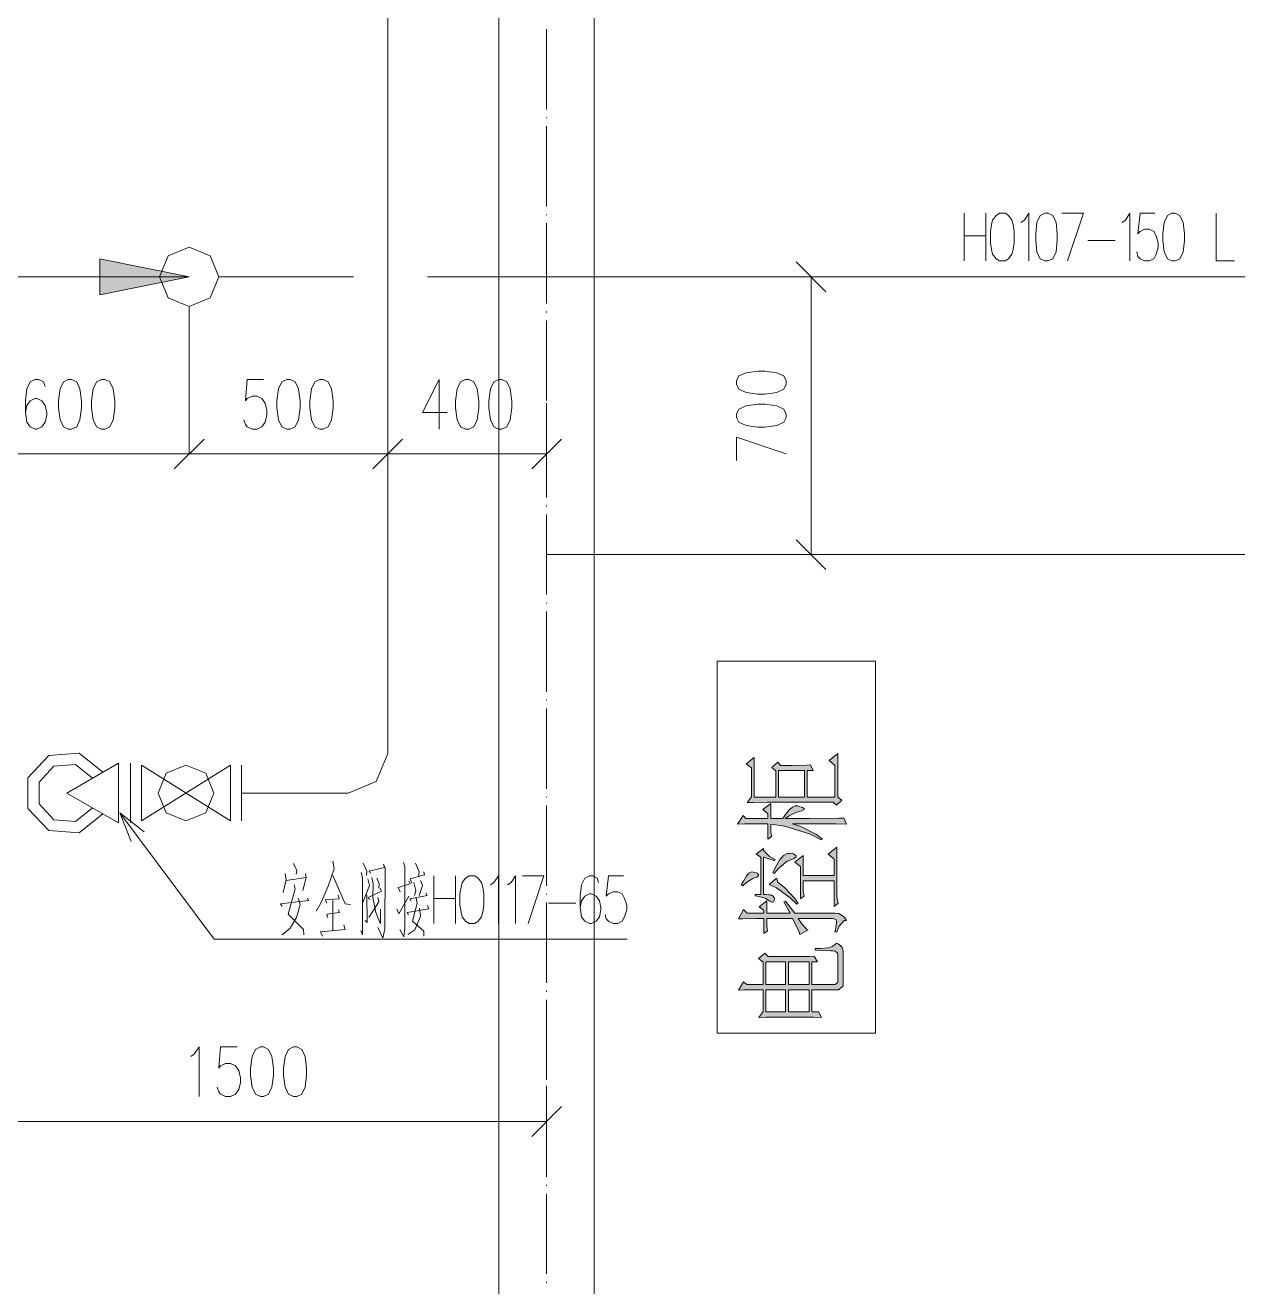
# Model space of a CAD drawing. Header units: millimetres. Extents: x 210 to 63265, y -7201 to 22496.
# Drawn here: x 27714 to 30766, y 6920 to 10098 of the extents above; entities that cross this region are included whole.
import ezdxf

# ---------------------------------------------------------------- set-up
doc = ezdxf.new("R2010")
doc.units = ezdxf.units.MM

msp = doc.modelspace()

# ---------------------------------------------------------------- hatches: boundary and pattern name
h = msp.add_hatch(color=0)
h.dxf.hatch_style = 2
h.paths.add_polyline_path([(28126.2, 9464), (27901.6, 9418.9), (27901.6, 9508.9)])
h = msp.add_hatch(color=0)
h.paths.add_polyline_path([(29615, 8233.6), (29643.4, 8233.6), (29681.2, 8234.1), (29690.5, 8234.5), (29697.5, 8220.5), (29682.4, 8220.5), (29682.4, 8153.6), (29752.2, 8153.6), (29752.2, 8233.6), (29737.2, 8245.7), (29759.2, 8263.3), (29759.2, 8153.6), (29769.7, 8146.3), (29755.8, 8133.2), (29747.6, 8140.7), (29601, 8140.7), (29581.2, 8140.7), (29546.3, 8140.2), (29531.3, 8139.7), (29541.7, 8154.7), (29541.7, 8227.1), (29529, 8237.3), (29548.6, 8253.1), (29548.6, 8153.6), (29603.4, 8153.6), (29603.4, 8219.6), (29592.8, 8228), (29608, 8242)])
h.paths.add_polyline_path([(29610.3, 8153.6), (29675.5, 8153.6), (29675.5, 8220.5), (29610.3, 8220.5)])
h = msp.add_hatch(color=0)
h.dxf.hatch_style = 2
h.paths.add_polyline_path([(29626.6, 8099.8), (29688.7, 8099.8), (29762.6, 8100.3), (29774.2, 8100.7), (29781.2, 8085.8), (29754.5, 8086.3), (29686.4, 8086.7), (29645.2, 8086.7), (29666.2, 8079.7), (29703.9, 8060.2), (29720.7, 8047.7), (29717.3, 8045.9), (29688.2, 8060.8), (29624.8, 8080.6), (29590.5, 8085.8), (29590.5, 8063.5), (29592.8, 8055.2), (29583.5, 8047.7), (29583.5, 8086.7), (29562.6, 8086.7), (29524.3, 8086.3), (29506.9, 8085.8), (29520.9, 8107.3), (29527.9, 8099.8), (29583.5, 8099.8), (29583.5, 8111.8), (29570.8, 8122.1), (29590.5, 8137.9), (29590.5, 8099.8), (29620.7, 8099.8), (29627.2, 8109.6), (29637.4, 8122.3), (29641.1, 8125.3), (29644.9, 8128.4), (29652.2, 8131.4), (29655.6, 8131.4), (29657.4, 8131.4), (29662.9, 8130), (29666.7, 8128.6), (29670.5, 8127.1), (29674.2, 8124.8), (29674.2, 8123.9), (29674.2, 8122.5), (29668.5, 8119.3), (29662.6, 8117.5), (29653.3, 8114.6), (29635.2, 8105.8)])
h = msp.add_hatch(color=0)
h.dxf.hatch_style = 2
h.paths.add_polyline_path([(29598.9, 7993.9), (29572.2, 8002.1), (29572.2, 7908.3), (29577.4, 7908.3), (29585.8, 7907.8), (29589.1, 7907.3), (29592.3, 7906.9), (29596.6, 7904.2), (29597.8, 7902.3), (29598.9, 7900.1), (29600.2, 7897.1), (29600.2, 7896.2), (29600.2, 7895.3), (29599.3, 7893), (29598.4, 7891.5), (29597.5, 7890.1), (29596, 7888.7), (29595.5, 7888.7), (29593.7, 7888.7), (29587.8, 7891.5), (29583.9, 7894.4), (29578, 7898), (29561.7, 7903.2), (29551.3, 7904.6), (29551.3, 7908.3), (29565.3, 7908.3), (29565.3, 8002.1), (29553.6, 8009.6), (29572.2, 8024.5), (29572.2, 8018.9), (29586.7, 8005), (29601.2, 7996.5)])
h = msp.add_hatch(color=0)
h.dxf.hatch_style = 2
h.paths.add_polyline_path([(29598.9, 7961.3), (29595.5, 7963.1), (29602.3, 7977), (29613.7, 7996.2), (29618, 8001.2), (29622.3, 8006.4), (29631.5, 8011.8), (29636.1, 8011.9), (29640.8, 8012.1), (29647.7, 8010.7), (29649.9, 8009.1), (29652.2, 8007.5), (29654.5, 8005.5), (29654.5, 8005), (29654.5, 8003.2), (29647.7, 7998.5), (29640.8, 7995.6), (29632, 7991.9), (29611.1, 7974.7)])
h = msp.add_hatch(color=0)
h.dxf.hatch_style = 2
h.paths.add_polyline_path([(29665.1, 7897.1), (29665.1, 7978.8), (29651.1, 7990.1), (29672.1, 8006.7), (29672.1, 7955.8), (29749.9, 7955.8), (29749.9, 7997.4), (29734.9, 8009.6), (29756.9, 8027.3), (29756.9, 7909.2), (29756.9, 7903.2), (29758.7, 7892.1), (29760.4, 7886.9), (29749.9, 7878.5), (29749.9, 7942.7), (29672.1, 7942.7), (29672.1, 7914.8), (29674.4, 7904.6)])
h = msp.add_hatch(color=0)
h.dxf.hatch_style = 2
h.paths.add_polyline_path([(29519.8, 7930.5), (29516.4, 7932.5), (29521.6, 7942.2), (29529.7, 7955.4), (29532.7, 7959), (29535.6, 7962.4), (29542.5, 7965.2), (29546.7, 7964.5), (29550.8, 7963.8), (29556, 7962), (29557, 7960.8), (29558.3, 7959.7), (29559.4, 7957.5), (29559.4, 7956.7), (29559.4, 7955.2), (29555.4, 7952.4), (29551.3, 7951.1), (29545.4, 7948.8), (29529.7, 7938.4)])
h = msp.add_hatch(color=0)
h.dxf.hatch_style = 2
h.paths.add_polyline_path([(29608.2, 7939.8), (29625.6, 7925.5), (29651.1, 7898.5), (29659.2, 7886), (29655.8, 7884), (29639.5, 7900.3), (29604.6, 7925), (29586.2, 7933.4), (29604.6, 7949.1)])
h = msp.add_hatch(color=0)
h.dxf.hatch_style = 2
h.paths.add_polyline_path([(29627.9, 7891.5), (29651.1, 7860.9), (29752.2, 7860.9), (29761.5, 7860.4), (29776, 7851.6), (29781.2, 7843.2), (29774.9, 7843.2), (29762.6, 7828.7), (29756.9, 7814.4), (29752.2, 7814.4), (29754.5, 7824.6), (29756.3, 7838), (29755.6, 7841.3), (29755.1, 7844.7), (29746.5, 7847.9), (29738.3, 7847.9), (29659.4, 7847.9), (29668.7, 7834.8), (29681.4, 7820.5), (29684.8, 7819.1), (29664, 7807.8), (29662.2, 7813.5), (29652.9, 7833.4), (29645.4, 7847.9), (29580.3, 7847.9), (29580.3, 7828.4), (29582.6, 7817.1), (29573.3, 7809.8), (29573.3, 7847.9), (29552.4, 7847.9), (29520.4, 7847.3), (29509.5, 7847), (29522.2, 7870.2), (29531.5, 7860.9), (29573.3, 7860.9), (29573.3, 7868.3), (29561.7, 7877.6), (29580.3, 7892.4), (29580.3, 7860.9), (29639.5, 7860.9), (29623.2, 7889.7)])
h = msp.add_hatch(color=0)
h.paths.add_polyline_path([(29571, 7668.5), (29554.2, 7668.5), (29523.4, 7667.9), (29509.5, 7667.6), (29522.2, 7688.8), (29530.4, 7681.5), (29571, 7681.5), (29571, 7738.2), (29559.4, 7747.5), (29575.6, 7760.4), (29583.9, 7752.2), (29630.2, 7752.2), (29688.3, 7752.5), (29700, 7753.1), (29708, 7739.1), (29694.1, 7739.1), (29694.1, 7681.5), (29746.5, 7681.5), (29752.7, 7681.5), (29759.2, 7687.1), (29759.2, 7692.6), (29759.2, 7756.8), (29758.7, 7760.9), (29752.6, 7765.6), (29747, 7766.1), (29741.5, 7766.5), (29719.1, 7767.4), (29702.3, 7767.9), (29702.3, 7772.6), (29716.8, 7772.6), (29735.9, 7774.2), (29740.6, 7775.8), (29745.2, 7777.4), (29752.7, 7782.4), (29755.8, 7785.6), (29760.4, 7783.7), (29767.1, 7779), (29769, 7776.3), (29771.2, 7773.5), (29773.1, 7765.6), (29773.1, 7760.4), (29773.1, 7688), (29773.1, 7678.3), (29761.5, 7668.5), (29749.9, 7668.5), (29694.1, 7668.5), (29694.1, 7612.6), (29710.4, 7612.6), (29718.4, 7598.7), (29698.7, 7599.2), (29658.1, 7599.8), (29637.2, 7599.8), (29616.3, 7599.8), (29578, 7599.2), (29560.6, 7598.7), (29571, 7613.5)])
h.paths.add_polyline_path([(29634.9, 7681.5), (29687.1, 7681.5), (29687.1, 7739.1), (29634.9, 7739.1)])
h.paths.add_polyline_path([(29634.9, 7612.6), (29687.1, 7612.6), (29687.1, 7668.5), (29634.9, 7668.5)])
h.paths.add_polyline_path([(29578, 7681.5), (29627.9, 7681.5), (29627.9, 7739.1), (29578, 7739.1)])
h.paths.add_polyline_path([(29578, 7612.6), (29627.9, 7612.6), (29627.9, 7668.5), (29578, 7668.5)])

# ---------------------------------------------------------------- linework, layer by layer
at = {"color": 0, "lineweight": 0}
for points in [[(28906.2, 3884.9), (28906.2, 13883.9)], [(28906.2, 3645), (28906.2, 13644)], [(29146.3, 3884.9), (29146.3, 13644)], [(29146.3, 3884.9), (29146.3, 13644)], [(28626.3, 13255.1), (28626.3, 8263.8)], [(29026.3, 10087.5), (29026.3, 9885.5)], [(29026.3, 9885.5), (29026.3, 10087.5)], [(29026.3, 9865.3), (29026.3, 9863.3)], [(29026.3, 9863.3), (29026.3, 9865.3)], [(29026.3, 9843.1), (29026.3, 9641.1)], [(29026.3, 9641.1), (29026.3, 9843.1)], [(29026.3, 9620.9), (29026.3, 9618.9)], [(29026.3, 9618.9), (29026.3, 9620.9)], [(29026.3, 9598.7), (29026.3, 9396.7)], [(29026.3, 9396.7), (29026.3, 9598.7)], [(30077.6, 9503.9), (30077.6, 9623.9)], [(30131.8, 9623.9), (30131.8, 9503.9)], [(30220.4, 9601), (30229, 9606.8), (30240.4, 9623.9), (30240.4, 9503.9)], [(30323.2, 9623.9), (30377.6, 9623.9), (30337.6, 9503.9)], [(30474.8, 9601), (30483.3, 9606.8), (30494.8, 9623.9), (30494.8, 9503.9)], [(30557.6, 9623.9), (30520.4, 9623.9), (30514.7, 9572.6), (30520.4, 9578.1), (30531.8, 9583.9), (30543.3, 9583.9), (30554.7, 9578.1), (30560.5, 9566.9), (30566.2, 9549.7), (30566.2, 9538.2), (30560.5, 9521.1), (30554.7, 9509.6), (30543.3, 9503.9), (30531.8, 9503.9), (30520.4, 9509.6), (30514.7, 9515.3), (30511.8, 9526.8)], [(30711.8, 9623.9), (30711.8, 9503.9), (30757.6, 9503.9)], [(30077.6, 9566.9), (30131.8, 9566.9)], [(30389.1, 9555.4), (30457.6, 9555.4)], [(29729.3, 9426.4), (29654.4, 9501.4)], [(27526.4, 9464), (28126.2, 9464)], [(28539.7, 9464), (28201.4, 9464)], [(33375.9, 9464), (28726.3, 9464)], [(29718.9, 9464), (29690.9, 9464)], [(29691.9, 9464), (29691.9, 8764.5)], [(28126.2, 9387.3), (28126.2, 9016.8)], [(28126.2, 9387.3), (28126.2, 9016.8)], [(29026.3, 9376.5), (29026.3, 9374.4)], [(29026.3, 9374.4), (29026.3, 9376.5)], [(29026.3, 9354.2), (29026.3, 9152.2)], [(29026.3, 9152.2), (29026.3, 9354.2)], [(27763.8, 9187.4), (27759.7, 9199.2), (27747.2, 9205.3), (27738.8, 9205.3), (27726.4, 9199.2), (27718, 9181.5), (27713.9, 9151.7), (27713.9, 9122), (27718, 9098.2), (27726.4, 9086.2), (27738.8, 9080.3), (27743.1, 9080.3), (27755.6, 9086.2), (27763.8, 9098.2), (27767.9, 9116.1), (27767.9, 9122), (27763.8, 9139.9), (27755.6, 9151.7), (27743.1, 9157.7), (27738.8, 9157.7), (27726.4, 9151.7), (27718, 9139.9), (27713.9, 9122)], [(28313.7, 9205.3), (28272, 9205.3), (28267.9, 9151.7), (28272, 9157.7), (28284.6, 9163.6), (28297.1, 9163.6), (28309.6, 9157.7), (28318, 9145.8), (28322.1, 9127.9), (28322.1, 9116.1), (28318, 9098.2), (28309.6, 9086.2), (28297.1, 9080.3), (28284.6, 9080.3), (28272, 9086.2), (28267.9, 9092.3), (28263.8, 9104.1)], [(28755.4, 9205.3), (28713.7, 9122), (28776.2, 9122)], [(28755.4, 9205.3), (28755.4, 9080.3)], [(28626.3, 9145.8), (28626.3, 9016.8)], [(28626.3, 9145.8), (28626.3, 9016.8)], [(29026.3, 9145.8), (29026.3, 9016.8)], [(29026.3, 9132), (29026.3, 9130)], [(29026.3, 9130), (29026.3, 9132)], [(29026.3, 9109.8), (29026.3, 8907.8)], [(29026.3, 8907.8), (29026.3, 9109.8)], [(28088.9, 8980.3), (28163.8, 9055.2)], [(28163.8, 9055.2), (28088.9, 8980.3)], [(28588.7, 8980.3), (28663.8, 9055.2)], [(28663.8, 9055.2), (28588.7, 8980.3)], [(28988.7, 8980.3), (29063.7, 9055.2)], [(29504.4, 9001.7), (29504.4, 9060.1), (29629.3, 9018.4)], [(27526.4, 9017.8), (28126.2, 9017.8)], [(28126.2, 9017.8), (28626.3, 9017.8)], [(28626.3, 9017.8), (29026.3, 9017.8)], [(29026.3, 8887.6), (29026.3, 8885.6)], [(29026.3, 8885.6), (29026.3, 8887.6)], [(29026.3, 8865.4), (29026.3, 8663.5)], [(29026.3, 8663.5), (29026.3, 8865.4)], [(29654.4, 8801.9), (29729.3, 8727)], [(33026, 8764.5), (29026.3, 8764.5)], [(29718.9, 8764.5), (29690.9, 8764.5)], [(29026.3, 8643.2), (29026.3, 8641.3)], [(29026.3, 8641.3), (29026.3, 8643.2)], [(29026.3, 8621.1), (29026.3, 8419.1)], [(29026.3, 8419.1), (29026.3, 8621.1)], [(29026.3, 8398.9), (29026.3, 8396.9)], [(29026.3, 8396.9), (29026.3, 8398.9)], [(29026.3, 8376.7), (29026.3, 8174.7)], [(29026.3, 8174.7), (29026.3, 8376.7)], [(27909.3, 8216.2), (27849.3, 8264.2), (27772.8, 8258.3), (27720.5, 8202.1), (27720.5, 8125.3), (27772.8, 8069.2), (27849.3, 8063.5), (27909.3, 8111.2)], [(28526.3, 8163.8), (28596.9, 8193), (28626.3, 8263.8)], [(27883.3, 8201.2), (27840.4, 8235.4), (27785.8, 8231.3), (27748.6, 8191.2), (27748.6, 8136.4), (27785.8, 8096.2), (27840.4, 8092.1), (27883.3, 8126.2)], [(27818.4, 8163.8), (27948.3, 8238.8)], [(27948.3, 8238.8), (27948.3, 8088.9)], [(27978.3, 8238.8), (27978.3, 8088.9)], [(27978.3, 8234.1), (27978.3, 8093.5)], [(28006.4, 8093.5), (28230, 8234.1)], [(28230, 8093.5), (28006.4, 8234.1)], [(28006.4, 8234.1), (28006.4, 8093.5)], [(28230, 8234.1), (28230, 8093.5)], [(28258.3, 8234.1), (28258.3, 8093.5)], [(27818.4, 8163.8), (27948.3, 8088.9)], [(28258.3, 8163.8), (28526.3, 8163.8)], [(29026.3, 8154.5), (29026.3, 8152.5)], [(29026.3, 8152.5), (29026.3, 8154.5)], [(27980.5, 8042.2), (27951.6, 8114.3)], [(27951.6, 8114.3), (28012.7, 8066.1)], [(27951.6, 8114.3), (27996.6, 8054.1)], [(29026.3, 8132.3), (29026.3, 7930.4)], [(29026.3, 7930.4), (29026.3, 8132.3)], [(27996.6, 8054.1), (28189.6, 7795.5)], [(28397.1, 7968.6), (28389.2, 7986)], [(28491.5, 7973.3), (28487.6, 7992.3)], [(28573.3, 7967), (28564.7, 7987.4)], [(28582.8, 7960.8), (28579.7, 7967), (28618.2, 7976.5), (28615.2, 7984.4), (28619.8, 7974.9), (28619.1, 7822.1), (28614.3, 7798.5), (28601.7, 7825.3)], [(28669.4, 7978.1), (28669.4, 7823.7), (28667, 7801.7), (28656.8, 7820.5)], [(28669.4, 7978.1), (28666.3, 7989)], [(28705.7, 7965.4), (28696.2, 7987.4)], [(28370.3, 7945), (28363.1, 7913.5)], [(28370.3, 7945), (28367.9, 7960.8)], [(28420.7, 7951.3), (28370.3, 7943.4)], [(28397.1, 7968.6), (28395.5, 7959.2)], [(28420.7, 7951.3), (28419.1, 7960.8), (28420.7, 7951.3), (28412.8, 7918.2)], [(28491.5, 7973.3), (28476.5, 7929.3), (28458.5, 7888.3), (28445.8, 7866.3)], [(28519.1, 7885.1), (28487.6, 7955.9)], [(28563.1, 7951.3), (28562.4, 7806.4), (28558.5, 7817.5)], [(28563.1, 7951.3), (28559.2, 7963.8)], [(28573.3, 7967), (28572.6, 7955.9)], [(28580.5, 7930.9), (28576.5, 7948.1)], [(28589.9, 7935.5), (28586, 7951.3)], [(28598.5, 7949.7), (28605, 7935.5), (28604.1, 7924.5)], [(28686.7, 7937.2), (28682.8, 7948.1), (28719.1, 7957.5), (28717.5, 7965.4)], [(28705.7, 7965.4), (28703.4, 7952.9)], [(28713.6, 7930.9), (28708.7, 7943.4)], [(28742.4, 7835.4), (28742.4, 7955.4)], [(28796.7, 7955.4), (28796.7, 7835.4)], [(28885.3, 7932.5), (28893.7, 7938.2), (28905.2, 7955.4), (28905.2, 7835.4)], [(28928, 7932.5), (28936.6, 7938.2), (28948.1, 7955.4), (28948.1, 7835.4)], [(28965.3, 7955.4), (29019.5, 7955.4), (28979.6, 7835.4)], [(29110.9, 7875.4), (29113.7, 7892.4), (29122.3, 7903.9), (29133.8, 7909.6), (29139.5, 7909.6), (29151, 7903.9), (29159.5, 7892.4), (29162.4, 7875.4), (29162.4, 7869.7), (29159.5, 7852.5), (29151, 7841.1), (29139.5, 7835.4), (29133.8, 7835.4), (29122.3, 7841.1), (29113.7, 7852.5), (29110.9, 7875.4), (29110.9, 7903.9), (29113.7, 7932.5), (29122.3, 7949.7), (29133.8, 7955.4), (29142.4, 7955.4), (29153.8, 7949.7), (29156.7, 7938.2)], [(29219.5, 7955.4), (29182.3, 7955.4), (29176.5, 7903.9), (29182.3, 7909.6), (29193.7, 7915.3), (29205.2, 7915.3), (29216.6, 7909.6), (29222.3, 7898.2), (29228.1, 7881.2), (29228.1, 7869.7), (29222.3, 7852.5), (29216.6, 7841.1), (29205.2, 7835.4), (29193.7, 7835.4), (29182.3, 7841.1), (29176.5, 7846.8), (29173.8, 7858.3)], [(28393.2, 7922.8), (28375.8, 7858.4), (28414.3, 7820.5), (28415.2, 7806.4)], [(28393.2, 7922.8), (28390.7, 7932.3)], [(28580.5, 7930.9), (28563.1, 7886.7)], [(28580.5, 7894.6), (28577.2, 7900.8), (28610.3, 7916.6), (28607.3, 7924.5)], [(28589.9, 7935.5), (28589, 7900.8), (28596.2, 7863.1), (28608, 7834.8), (28608, 7871)], [(28652.9, 7926.1), (28682.8, 7935.5), (28679.7, 7941.8)], [(28652.9, 7926.1), (28657.6, 7915)], [(28685.1, 7891.4), (28682.1, 7897.8), (28725.4, 7905.7), (28722.1, 7911.9)], [(28696.9, 7918.2), (28692.3, 7938.8)], [(28696.9, 7918.2), (28693.9, 7905.7)], [(28713.6, 7930.9), (28705.7, 7905.7)], [(28360.1, 7878.8), (28356.1, 7885.1), (28427, 7893), (28424.6, 7899.2)], [(28401, 7899.2), (28405.7, 7883.5), (28396.2, 7850.6), (28380.5, 7823.7), (28360.8, 7806.4)], [(28472.6, 7886.7), (28469.5, 7894.6), (28504.1, 7897.8), (28501.7, 7907.1)], [(28488.3, 7893), (28488.3, 7817.5)], [(28519.1, 7885.1), (28532.5, 7883.5)], [(28574.2, 7837.9), (28573.3, 7907.1)], [(28601.7, 7900.8), (28603.4, 7889.9), (28578.8, 7850.6)], [(28654.5, 7859.9), (28679.7, 7904.1)], [(28674.9, 7863.1), (28729.3, 7872.6), (28726.1, 7880.4)], [(28700.1, 7886.7), (28688.3, 7841.1), (28717.5, 7815.9), (28717.5, 7803.3)], [(28700.1, 7886.7), (28697.8, 7899.2)], [(28742.4, 7898.2), (28796.7, 7898.2)], [(29026.3, 7910.1), (29026.3, 7908)], [(29026.3, 7908), (29026.3, 7910.1)], [(29026.3, 7887.8), (29026.3, 7685.8)], [(29026.3, 7685.8), (29026.3, 7887.8)], [(29030.9, 7886.9), (29099.4, 7886.9)], [(28474.9, 7850.6), (28472.6, 7858.4), (28505, 7863.1), (28502.5, 7869.4)], [(28654.5, 7859.9), (28649, 7871)], [(28674.9, 7863.1), (28678.9, 7856.8)], [(28706.4, 7874.2), (28708.7, 7853.6), (28694.6, 7819.1), (28676.5, 7808)], [(28456.8, 7814.3), (28519.1, 7820.5), (28515.9, 7831.6)], [(28574.2, 7837.9), (28569.4, 7842.7)], [(28189.6, 7795.5), (29229.3, 7795.5)], [(28456.8, 7814.3), (28461.7, 7803.3)], [(29026.3, 7665.6), (29026.3, 7663.6)], [(29026.3, 7663.6), (29026.3, 7665.6)], [(29026.3, 7643.4), (29026.3, 7441.4)], [(29026.3, 7441.4), (29026.3, 7643.4)], [(28130.5, 7500.3), (28138.8, 7506.4), (28151.3, 7524.3), (28151.3, 7399.2)], [(28247.2, 7524.3), (28205.5, 7524.3), (28201.4, 7470.6), (28205.5, 7476.5), (28218, 7482.6), (28230.5, 7482.6), (28242.9, 7476.5), (28251.3, 7464.7), (28255.4, 7446.8), (28255.4, 7435), (28251.3, 7417.1), (28242.9, 7405.1), (28230.5, 7399.2), (28218, 7399.2), (28205.5, 7405.1), (28201.4, 7411), (28197.1, 7423)], [(29026.3, 7426.2), (29026.3, 7335.7)], [(29026.3, 7421.2), (29026.3, 7419.3)], [(29026.3, 7419.3), (29026.3, 7421.2)], [(28988.7, 7299.2), (29063.7, 7374.2)], [(29026.3, 7399), (29026.3, 7197.1)], [(29026.3, 7197.1), (29026.3, 7399)], [(29026.3, 7336.8), (27526.4, 7336.8)], [(29026.3, 7176.9), (29026.3, 7174.9)], [(29026.3, 7174.9), (29026.3, 7176.9)], [(29026.3, 7154.7), (29026.3, 6952.7)], [(29026.3, 6952.7), (29026.3, 7154.7)], [(29026.3, 6932.5), (29026.3, 6930.5)], [(29026.3, 6930.5), (29026.3, 6932.5)]]:
    msp.add_lwpolyline(points, dxfattribs=at)
for points in [[(30143.3, 9549.7), (30143.3, 9578.1), (30146.1, 9595.3), (30149, 9606.8), (30157.6, 9618.2), (30166.2, 9623.9), (30180.5, 9623.9), (30189.1, 9618.2), (30197.7, 9606.8), (30200.5, 9595.3), (30203.4, 9578.1), (30203.4, 9549.7), (30200.5, 9532.5), (30197.7, 9521.1), (30189.1, 9509.6), (30180.5, 9503.9), (30166.2, 9503.9), (30157.6, 9509.6), (30149, 9521.1), (30146.1, 9532.5)], [(30257.6, 9555.4), (30257.6, 9572.6), (30260.4, 9601), (30269, 9618.2), (30280.5, 9623.9), (30289.1, 9623.9), (30300.5, 9618.2), (30309.1, 9601), (30311.8, 9572.6), (30311.8, 9555.4), (30309.1, 9526.8), (30300.5, 9509.6), (30289.1, 9503.9), (30280.5, 9503.9), (30269, 9509.6), (30260.4, 9526.8)], [(30577.6, 9555.4), (30577.6, 9572.6), (30580.5, 9601), (30589.1, 9618.2), (30600.3, 9623.9), (30608.9, 9623.9), (30620.4, 9618.2), (30629, 9601), (30631.8, 9572.6), (30631.8, 9555.4), (30629, 9526.8), (30620.4, 9509.6), (30608.9, 9503.9), (30600.3, 9503.9), (30589.1, 9509.6), (30580.5, 9526.8)], [(28051.3, 9464), (28073.3, 9517), (28126.2, 9539), (28179.4, 9517), (28201.4, 9464), (28179.4, 9410.9), (28126.2, 9388.9), (28073.3, 9410.9)], [(28126.2, 9464), (27901.6, 9418.9), (27901.6, 9508.9)], [(29504.4, 9193.3), (29510.3, 9180.8), (29528.2, 9172.6), (29557.9, 9168.3), (29575.8, 9168.3), (29605.5, 9172.6), (29623.4, 9180.8), (29629.3, 9193.3), (29629.3, 9201.7), (29623.4, 9214.3), (29605.5, 9222.5), (29575.8, 9226.6), (29557.9, 9226.6), (29528.2, 9222.5), (29510.3, 9214.3), (29504.4, 9201.7)], [(27822.1, 9205.3), (27809.6, 9199.2), (27801.4, 9181.5), (27797.1, 9151.7), (27797.1, 9133.9), (27801.4, 9104.1), (27809.6, 9086.2), (27822.1, 9080.3), (27830.5, 9080.3), (27843.1, 9086.2), (27851.3, 9104.1), (27855.6, 9133.9), (27855.6, 9151.7), (27851.3, 9181.5), (27843.1, 9199.2), (27830.5, 9205.3)], [(27905.5, 9205.3), (27893, 9199.2), (27884.7, 9181.5), (27880.4, 9151.7), (27880.4, 9133.9), (27884.7, 9104.1), (27893, 9086.2), (27905.5, 9080.3), (27913.9, 9080.3), (27926.2, 9086.2), (27934.7, 9104.1), (27938.8, 9133.9), (27938.8, 9151.7), (27934.7, 9181.5), (27926.2, 9199.2), (27913.9, 9205.3)], [(28372, 9205.3), (28359.7, 9199.2), (28351.3, 9181.5), (28347.2, 9151.7), (28347.2, 9133.9), (28351.3, 9104.1), (28359.7, 9086.2), (28372, 9080.3), (28380.5, 9080.3), (28393, 9086.2), (28401.2, 9104.1), (28405.5, 9133.9), (28405.5, 9151.7), (28401.2, 9181.5), (28393, 9199.2), (28380.5, 9205.3)], [(28455.4, 9205.3), (28442.9, 9199.2), (28434.7, 9181.5), (28430.4, 9151.7), (28430.4, 9133.9), (28434.7, 9104.1), (28442.9, 9086.2), (28455.4, 9080.3), (28463.8, 9080.3), (28476.3, 9086.2), (28484.6, 9104.1), (28488.7, 9133.9), (28488.7, 9151.7), (28484.6, 9181.5), (28476.3, 9199.2), (28463.8, 9205.3)], [(28822.1, 9205.3), (28809.6, 9199.2), (28801.2, 9181.5), (28797.1, 9151.7), (28797.1, 9133.9), (28801.2, 9104.1), (28809.6, 9086.2), (28822.1, 9080.3), (28830.4, 9080.3), (28842.9, 9086.2), (28851.3, 9104.1), (28855.4, 9133.9), (28855.4, 9151.7), (28851.3, 9181.5), (28842.9, 9199.2), (28830.4, 9205.3)], [(28905.3, 9205.3), (28893, 9199.2), (28884.6, 9181.5), (28880.5, 9151.7), (28880.5, 9133.9), (28884.6, 9104.1), (28893, 9086.2), (28905.3, 9080.3), (28913.7, 9080.3), (28926.3, 9086.2), (28934.5, 9104.1), (28938.8, 9133.9), (28938.8, 9151.7), (28934.5, 9181.5), (28926.3, 9199.2), (28913.7, 9205.3)], [(29504.4, 9110), (29510.3, 9097.5), (29528.2, 9089.2), (29557.9, 9085.1), (29575.8, 9085.1), (29605.5, 9089.2), (29623.4, 9097.5), (29629.3, 9110), (29629.3, 9118.4), (29623.4, 9130.9), (29605.5, 9139.1), (29575.8, 9143.4), (29557.9, 9143.4), (29528.2, 9139.1), (29510.3, 9130.9), (29504.4, 9118.4)], [(29854.5, 7559.3), (29455.6, 7559.3), (29455.6, 8495.7), (29854.5, 8495.7)], [(29615, 8233.6), (29643.4, 8233.6), (29681.2, 8234.1), (29690.5, 8234.5), (29697.5, 8220.5), (29682.4, 8220.5), (29682.4, 8153.6), (29752.2, 8153.6), (29752.2, 8233.6), (29737.2, 8245.7), (29759.2, 8263.3), (29759.2, 8153.6), (29769.7, 8146.3), (29755.8, 8133.2), (29747.6, 8140.7), (29601, 8140.7), (29581.2, 8140.7), (29546.3, 8140.2), (29531.3, 8139.7), (29541.7, 8154.7), (29541.7, 8227.1), (29529, 8237.3), (29548.6, 8253.1), (29548.6, 8153.6), (29603.4, 8153.6), (29603.4, 8219.6), (29592.8, 8228), (29608, 8242)], [(28047.9, 8163.8), (28068.5, 8213.5), (28118.2, 8234.1), (28167.9, 8213.5), (28188.5, 8163.8), (28167.9, 8114.1), (28118.2, 8093.5), (28068.5, 8114.1)], [(29610.3, 8153.6), (29675.5, 8153.6), (29675.5, 8220.5), (29610.3, 8220.5)], [(29626.6, 8099.8), (29688.7, 8099.8), (29762.6, 8100.3), (29774.2, 8100.7), (29781.2, 8085.8), (29754.5, 8086.3), (29686.4, 8086.7), (29645.2, 8086.7), (29666.2, 8079.7), (29703.9, 8060.2), (29720.7, 8047.7), (29717.3, 8045.9), (29688.2, 8060.8), (29624.8, 8080.6), (29590.5, 8085.8), (29590.5, 8063.5), (29592.8, 8055.2), (29583.5, 8047.7), (29583.5, 8086.7), (29562.6, 8086.7), (29524.3, 8086.3), (29506.9, 8085.8), (29520.9, 8107.3), (29527.9, 8099.8), (29583.5, 8099.8), (29583.5, 8111.8), (29570.8, 8122.1), (29590.5, 8137.9), (29590.5, 8099.8), (29620.7, 8099.8), (29627.2, 8109.6), (29637.4, 8122.3), (29641.1, 8125.3), (29644.9, 8128.4), (29652.2, 8131.4), (29655.6, 8131.4), (29657.4, 8131.4), (29662.9, 8130), (29666.7, 8128.6), (29670.5, 8127.1), (29674.2, 8124.8), (29674.2, 8123.9), (29674.2, 8122.5), (29668.5, 8119.3), (29662.6, 8117.5), (29653.3, 8114.6), (29635.2, 8105.8)], [(29598.9, 7993.9), (29572.2, 8002.1), (29572.2, 7908.3), (29577.4, 7908.3), (29585.8, 7907.8), (29589.1, 7907.3), (29592.3, 7906.9), (29596.6, 7904.2), (29597.8, 7902.3), (29598.9, 7900.1), (29600.2, 7897.1), (29600.2, 7896.2), (29600.2, 7895.3), (29599.3, 7893), (29598.4, 7891.5), (29597.5, 7890.1), (29596, 7888.7), (29595.5, 7888.7), (29593.7, 7888.7), (29587.8, 7891.5), (29583.9, 7894.4), (29578, 7898), (29561.7, 7903.2), (29551.3, 7904.6), (29551.3, 7908.3), (29565.3, 7908.3), (29565.3, 8002.1), (29553.6, 8009.6), (29572.2, 8024.5), (29572.2, 8018.9), (29586.7, 8005), (29601.2, 7996.5)], [(29598.9, 7961.3), (29595.5, 7963.1), (29602.3, 7977), (29613.7, 7996.2), (29618, 8001.2), (29622.3, 8006.4), (29631.5, 8011.8), (29636.1, 8011.9), (29640.8, 8012.1), (29647.7, 8010.7), (29649.9, 8009.1), (29652.2, 8007.5), (29654.5, 8005.5), (29654.5, 8005), (29654.5, 8003.2), (29647.7, 7998.5), (29640.8, 7995.6), (29632, 7991.9), (29611.1, 7974.7)], [(29665.1, 7897.1), (29665.1, 7978.8), (29651.1, 7990.1), (29672.1, 8006.7), (29672.1, 7955.8), (29749.9, 7955.8), (29749.9, 7997.4), (29734.9, 8009.6), (29756.9, 8027.3), (29756.9, 7909.2), (29756.9, 7903.2), (29758.7, 7892.1), (29760.4, 7886.9), (29749.9, 7878.5), (29749.9, 7942.7), (29672.1, 7942.7), (29672.1, 7914.8), (29674.4, 7904.6)], [(28808, 7881.2), (28808, 7909.6), (28810.9, 7926.8), (28813.7, 7938.2), (28822.3, 7949.7), (28830.9, 7955.4), (28845.2, 7955.4), (28853.8, 7949.7), (28862.4, 7938.2), (28865.3, 7926.8), (28868.1, 7909.6), (28868.1, 7881.2), (28865.3, 7864), (28862.4, 7852.5), (28853.8, 7841.1), (28845.2, 7835.4), (28830.9, 7835.4), (28822.3, 7841.1), (28813.7, 7852.5), (28810.9, 7864)], [(29519.8, 7930.5), (29516.4, 7932.5), (29521.6, 7942.2), (29529.7, 7955.4), (29532.7, 7959), (29535.6, 7962.4), (29542.5, 7965.2), (29546.7, 7964.5), (29550.8, 7963.8), (29556, 7962), (29557, 7960.8), (29558.3, 7959.7), (29559.4, 7957.5), (29559.4, 7956.7), (29559.4, 7955.2), (29555.4, 7952.4), (29551.3, 7951.1), (29545.4, 7948.8), (29529.7, 7938.4)], [(29608.2, 7939.8), (29625.6, 7925.5), (29651.1, 7898.5), (29659.2, 7886), (29655.8, 7884), (29639.5, 7900.3), (29604.6, 7925), (29586.2, 7933.4), (29604.6, 7949.1)], [(29627.9, 7891.5), (29651.1, 7860.9), (29752.2, 7860.9), (29761.5, 7860.4), (29776, 7851.6), (29781.2, 7843.2), (29774.9, 7843.2), (29762.6, 7828.7), (29756.9, 7814.4), (29752.2, 7814.4), (29754.5, 7824.6), (29756.3, 7838), (29755.6, 7841.3), (29755.1, 7844.7), (29746.5, 7847.9), (29738.3, 7847.9), (29659.4, 7847.9), (29668.7, 7834.8), (29681.4, 7820.5), (29684.8, 7819.1), (29664, 7807.8), (29662.2, 7813.5), (29652.9, 7833.4), (29645.4, 7847.9), (29580.3, 7847.9), (29580.3, 7828.4), (29582.6, 7817.1), (29573.3, 7809.8), (29573.3, 7847.9), (29552.4, 7847.9), (29520.4, 7847.3), (29509.5, 7847), (29522.2, 7870.2), (29531.5, 7860.9), (29573.3, 7860.9), (29573.3, 7868.3), (29561.7, 7877.6), (29580.3, 7892.4), (29580.3, 7860.9), (29639.5, 7860.9), (29623.2, 7889.7)], [(29571, 7668.5), (29554.2, 7668.5), (29523.4, 7667.9), (29509.5, 7667.6), (29522.2, 7688.8), (29530.4, 7681.5), (29571, 7681.5), (29571, 7738.2), (29559.4, 7747.5), (29575.6, 7760.4), (29583.9, 7752.2), (29630.2, 7752.2), (29688.3, 7752.5), (29700, 7753.1), (29708, 7739.1), (29694.1, 7739.1), (29694.1, 7681.5), (29746.5, 7681.5), (29752.7, 7681.5), (29759.2, 7687.1), (29759.2, 7692.6), (29759.2, 7756.8), (29758.7, 7760.9), (29752.6, 7765.6), (29747, 7766.1), (29741.5, 7766.5), (29719.1, 7767.4), (29702.3, 7767.9), (29702.3, 7772.6), (29716.8, 7772.6), (29735.9, 7774.2), (29740.6, 7775.8), (29745.2, 7777.4), (29752.7, 7782.4), (29755.8, 7785.6), (29760.4, 7783.7), (29767.1, 7779), (29769, 7776.3), (29771.2, 7773.5), (29773.1, 7765.6), (29773.1, 7760.4), (29773.1, 7688), (29773.1, 7678.3), (29761.5, 7668.5), (29749.9, 7668.5), (29694.1, 7668.5), (29694.1, 7612.6), (29710.4, 7612.6), (29718.4, 7598.7), (29698.7, 7599.2), (29658.1, 7599.8), (29637.2, 7599.8), (29616.3, 7599.8), (29578, 7599.2), (29560.6, 7598.7), (29571, 7613.5)], [(29578, 7681.5), (29627.9, 7681.5), (29627.9, 7739.1), (29578, 7739.1)], [(29634.9, 7681.5), (29687.1, 7681.5), (29687.1, 7739.1), (29634.9, 7739.1)], [(29578, 7612.6), (29627.9, 7612.6), (29627.9, 7668.5), (29578, 7668.5)], [(29634.9, 7612.6), (29687.1, 7612.6), (29687.1, 7668.5), (29634.9, 7668.5)], [(28305.5, 7524.3), (28293, 7518.2), (28284.6, 7500.3), (28280.5, 7470.6), (28280.5, 7452.7), (28284.6, 7423), (28293, 7405.1), (28305.5, 7399.2), (28313.7, 7399.2), (28326.3, 7405.1), (28334.7, 7423), (28338.8, 7452.7), (28338.8, 7470.6), (28334.7, 7500.3), (28326.3, 7518.2), (28313.7, 7524.3)], [(28388.9, 7524.3), (28376.3, 7518.2), (28367.9, 7500.3), (28363.8, 7470.6), (28363.8, 7452.7), (28367.9, 7423), (28376.3, 7405.1), (28388.9, 7399.2), (28397.1, 7399.2), (28409.6, 7405.1), (28418, 7423), (28422.1, 7452.7), (28422.1, 7470.6), (28418, 7500.3), (28409.6, 7518.2), (28397.1, 7524.3)]]:
    msp.add_lwpolyline(points, close=True, dxfattribs=at)

doc.saveas('drawing.dxf')
